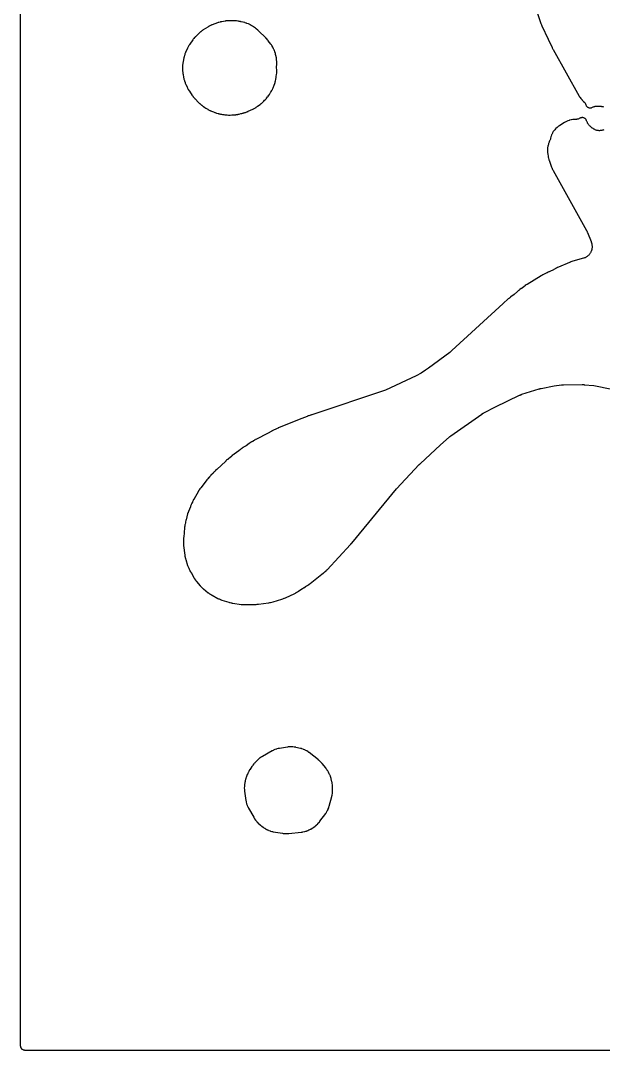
# Model space of a CAD drawing. Header units: millimetres. Extents: x 0 to 300, y 0 to 300.
# Drawn here: x -0.1 to 75, y -0.1 to 132.5 of the extents above; entities that cross this region are included whole.
import ezdxf

# ---------------------------------------------------------------- set-up
doc = ezdxf.new("R2010")
doc.units = ezdxf.units.MM
doc.layers.add('CUT', color=7, linetype='CONTINUOUS')

msp = doc.modelspace()

# ---------------------------------------------------------------- linework, layer by layer
at = {"layer": 'CUT'}
for points in [[(298.5625, -0.0625), (1.4375, -0.0625), (0.5522, -0.0625), (0.4788, -0.0589), (0.4206, -0.0503), (0.3635, -0.036), (0.3082, -0.0162), (0.255, 0.009), (0.2046, 0.0392), (0.1573, 0.0743), (0.1137, 0.1137), (0.0743, 0.1573), (0.0392, 0.2046), (0.009, 0.255), (-0.0162, 0.3082), (-0.036, 0.3635), (-0.0503, 0.4206), (-0.0589, 0.4788), (-0.0625, 0.5522), (-0.0625, 1.4375), (-0.0625, 298.5575)], [(65.8509, 135.413), (66.8665, 132.2921), (66.8727, 132.2741), (66.9148, 132.1574), (66.9216, 132.1396), (66.979, 131.995), (66.9803, 131.992), (66.9806, 131.9911), (66.988, 131.9735), (67.0374, 131.8597), (67.0453, 131.8424), (67.8452, 130.1517), (68.3659, 129.0508), (68.3713, 129.0398), (68.3803, 129.0208), (68.3845, 129.012), (68.4146, 128.951), (68.4193, 128.9416), (68.4581, 128.8663), (68.4629, 128.8572), (68.4946, 128.7982), (68.4999, 128.7885), (71.8512, 122.8129), (71.8583, 122.8005), (71.9059, 122.7203), (71.9133, 122.7081), (71.943, 122.6606), (71.9588, 122.6367), (72.0636, 122.4857), (72.0985, 122.4402), (72.2156, 122.3018), (72.2547, 122.2598), (72.3845, 122.1333), (72.4274, 122.0952), (72.5687, 121.9816), (72.5926, 121.9642), (72.593, 121.9635), (72.6309, 121.8833), (72.6534, 121.8288), (72.6832, 121.7453), (72.6924, 121.7147), (72.7122, 121.6593), (72.7372, 121.6061), (72.7674, 121.5555), (72.8024, 121.5082), (72.8418, 121.4646), (72.8854, 121.425), (72.9326, 121.3898), (72.983, 121.3595), (73.0361, 121.3342), (73.0915, 121.3143), (73.1485, 121.2999), (73.2067, 121.2911), (73.2655, 121.2881), (73.3243, 121.2909), (73.3825, 121.2994), (73.4396, 121.3136), (73.4951, 121.3332), (73.5483, 121.3583), (73.5767, 121.3733), (73.6553, 121.4104), (73.7088, 121.4325), (73.7907, 121.4618), (73.8461, 121.4786), (73.8978, 121.4916), (73.9508, 121.4886), (74.1321, 121.4872), (74.1894, 121.4895), (74.3115, 121.5002), (74.3568, 121.503), (74.4398, 121.5061), (74.5305, 121.5049), (74.5907, 121.5011), (74.6808, 121.4907), (74.7403, 121.4808), (74.8289, 121.4615), (74.8872, 121.4457), (74.9734, 121.4175)], [(75.0073, 118.4446), (74.9225, 118.4161), (74.8651, 118.4), (74.7778, 118.3801), (74.7191, 118.3698), (74.6303, 118.3586), (74.5709, 118.3542), (74.4814, 118.3519), (74.4218, 118.3534), (74.3325, 118.36), (74.2734, 118.3674), (74.1853, 118.3829), (74.1271, 118.3961), (74.041, 118.4203), (73.9844, 118.4392), (73.9011, 118.4718), (73.8467, 118.4963), (73.767, 118.537), (73.7154, 118.5667), (73.6401, 118.6152), (73.5735, 118.663), (73.5377, 118.6899), (73.3378, 118.8488), (73.3045, 118.8767), (73.2446, 118.9292), (73.182, 118.9896), (73.1424, 119.0318), (73.086, 119.098), (73.0506, 119.1438), (73.0008, 119.2151), (72.97, 119.2641), (72.9274, 119.3399), (72.9014, 119.3917), (72.8663, 119.4712), (72.8455, 119.5252), (72.814, 119.6206), (72.7932, 119.6746), (72.7673, 119.7263), (72.7366, 119.7753), (72.7013, 119.8211), (72.6617, 119.8633), (72.6183, 119.9015), (72.5714, 119.9353), (72.5214, 119.9645), (72.4689, 119.9887), (72.4143, 120.0077), (72.3581, 120.0214), (72.3009, 120.0296), (72.2431, 120.0323), (72.1854, 120.0294), (72.1281, 120.021), (72.072, 120.0071), (72.0175, 119.9878), (71.9651, 119.9634), (71.9286, 119.9442), (71.8482, 119.9069), (71.7935, 119.8847), (71.7098, 119.8554), (71.6531, 119.8387), (71.567, 119.8178), (71.509, 119.8068), (71.4212, 119.7945), (71.3403, 119.7872), (71.296, 119.7843), (71.1099, 119.7768), (71.0496, 119.7713), (70.86, 119.7443), (70.8005, 119.7327), (70.6146, 119.6867), (70.5565, 119.6692), (70.3762, 119.6047), (70.3203, 119.5814), (70.1449, 119.4979), (70.1179, 119.4841), (70.0659, 119.456), (70.0526, 119.4487), (69.9672, 119.3997), (69.9541, 119.392), (69.3676, 119.0359), (69.3552, 119.0282), (69.2757, 118.9772), (69.2636, 118.9692), (69.2166, 118.9375), (69.1929, 118.9206), (69.0438, 118.809), (68.999, 118.772), (68.8632, 118.6482), (68.8223, 118.607), (68.6991, 118.4706), (68.6623, 118.4257), (68.553, 118.2781), (68.5207, 118.2297), (68.4261, 118.0722), (68.3986, 118.021), (68.3198, 117.8551), (68.2974, 117.8015), (68.2349, 117.6287), (68.2178, 117.5732), (68.1708, 117.3892), (68.1532, 117.328), (68.1533, 117.3279), (68.1497, 117.3157), (68.1402, 117.2803), (68.1058, 117.1773), (68.0686, 117.0849), (68.0467, 117.0351), (67.9901, 116.9158), (67.9681, 116.8632), (67.9066, 116.694), (67.8898, 116.6396), (67.844, 116.4629), (67.8375, 116.4352), (67.8261, 116.3807), (67.8234, 116.3667), (67.8086, 116.2864), (67.8039, 116.2571), (67.792, 116.1675), (67.7901, 116.1522), (67.7837, 116.0922), (67.7812, 116.0614), (67.7702, 115.8638), (67.7699, 115.802), (67.7793, 115.6043), (67.7816, 115.5735), (67.7875, 115.5135), (67.7893, 115.4981), (67.8018, 115.3985), (67.8039, 115.3832), (67.8547, 115.048), (67.8572, 115.0329), (67.8745, 114.9353), (67.8774, 114.9203), (67.8893, 114.8619), (67.8962, 114.8322), (67.9456, 114.6403), (67.954, 114.6109), (67.9718, 114.5541), (67.9765, 114.5396), (68.0085, 114.4457), (68.0136, 114.4313), (68.2981, 113.6613), (68.3019, 113.6512), (68.3293, 113.5809), (68.3335, 113.5705), (68.3523, 113.5248), (68.3619, 113.5029), (68.4238, 113.3679), (68.4338, 113.3472), (68.4518, 113.3118), (68.4567, 113.3022), (68.4916, 113.2363), (68.4974, 113.2256), (72.7889, 105.4955), (72.7954, 105.4836), (72.8102, 105.4559), (72.8165, 105.444), (72.824, 105.4294), (72.8301, 105.4174), (72.8441, 105.3893), (72.8501, 105.3772), (72.8568, 105.3632), (72.8625, 105.351), (72.8757, 105.3224), (72.8812, 105.3101), (72.8879, 105.2951), (72.8932, 105.2827), (72.9055, 105.2538), (72.9107, 105.2413), (73.3863, 104.0746), (73.3905, 104.064), (73.3961, 104.0498), (73.4117, 104.0071), (73.4287, 103.9564), (73.4505, 103.8808), (73.4683, 103.8068), (73.4835, 103.7287), (73.4916, 103.6741), (73.4973, 103.6283), (73.4987, 103.6133), (73.4998, 103.602), (73.506, 103.5277), (73.5087, 103.4835), (73.5115, 103.4024), (73.5102, 103.3138), (73.5065, 103.255), (73.4965, 103.167), (73.487, 103.1088), (73.4684, 103.0222), (73.4532, 102.9652), (73.4262, 102.8808), (73.4055, 102.8256), (73.3703, 102.7443), (73.3443, 102.6914), (73.3013, 102.614), (73.2702, 102.5639), (73.2198, 102.4911), (73.1839, 102.4443), (73.1266, 102.3767), (73.0863, 102.3337), (73.0226, 102.2721), (72.9782, 102.2333), (72.9088, 102.1783), (72.8608, 102.1439), (72.7864, 102.096), (72.7353, 102.0666), (72.6564, 102.0262), (72.6027, 102.002), (72.5202, 101.9695), (72.4434, 101.9436), (72.401, 101.9305), (71.0424, 101.5452), (71.0245, 101.5399), (70.909, 101.5032), (70.8914, 101.4973), (70.7479, 101.4468), (70.7304, 101.4404), (70.6175, 101.3966), (70.6002, 101.3896), (69.1998, 100.7966), (69.1825, 100.7889), (69.0705, 100.7372), (69.0534, 100.729), (68.9151, 100.6598), (68.8982, 100.6511), (68.7898, 100.5924), (68.7732, 100.5832), (68.5818, 100.4718), (68.5279, 100.4455), (68.0707, 100.2369), (68.0569, 100.2304), (67.9678, 100.187), (67.9541, 100.1801), (67.8436, 100.1228), (67.8302, 100.1155), (67.7434, 100.0676), (67.7301, 100.0601), (67.7013, 100.0432), (67.2611, 99.829), (67.2488, 99.8228), (67.1694, 99.7819), (67.1573, 99.7755), (67.0588, 99.7218), (67.0468, 99.7151), (66.9693, 99.6706), (66.9575, 99.6636), (65.1475, 98.5672), (65.132, 98.5576), (65.0328, 98.4933), (65.0177, 98.4832), (64.8957, 98.3988), (64.8809, 98.3882), (64.7858, 98.318), (64.7713, 98.307), (64.4989, 98.093), (64.4796, 98.0811), (64.4665, 98.0728), (64.416, 98.0398), (64.3906, 98.0223), (64.2285, 97.904), (64.204, 97.8852), (64.1571, 97.8472), (64.1453, 97.8373), (64.069, 97.7721), (64.0574, 97.7619), (63.9202, 97.6384), (63.4591, 97.2761), (63.0338, 96.9487), (63.0239, 96.9408), (62.9599, 96.8894), (62.9501, 96.8813), (62.8712, 96.815), (62.8616, 96.8068), (62.7998, 96.7527), (62.7904, 96.7443), (62.7858, 96.74), (62.7832, 96.7379), (62.7278, 96.689), (62.7187, 96.6809), (62.0749, 96.0903), (55.4472, 90.0325), (55.28, 89.8797), (55.2203, 89.8252), (55.1995, 89.8061), (52.4606, 87.7545), (52.0854, 87.5112), (51.4931, 87.1392), (50.8553, 86.7769), (46.9044, 84.944), (37.4358, 81.7827), (37.4293, 81.7805), (37.3846, 81.765), (37.3777, 81.7625), (37.3222, 81.7425), (37.3155, 81.7401), (37.2718, 81.7237), (37.2646, 81.721), (37.1896, 81.6919), (37.0481, 81.6448), (37.0394, 81.6418), (36.9791, 81.6208), (36.9699, 81.6174), (36.8952, 81.5899), (36.8862, 81.5865), (36.8275, 81.5638), (36.8179, 81.56), (36.1308, 81.2807), (33.669, 80.3247), (33.6554, 80.3192), (33.5677, 80.2827), (33.5542, 80.2769), (33.4452, 80.2283), (33.4319, 80.2222), (33.3493, 80.1829), (33.338, 80.1783), (33.2389, 80.1362), (33.2238, 80.1295), (33.1008, 80.0732), (33.0859, 80.0661), (32.9892, 80.0186), (32.9745, 80.011), (32.8619, 79.9518), (32.7282, 79.8974), (32.7097, 79.8896), (32.5905, 79.8364), (32.5723, 79.8279), (32.425, 79.7561), (32.4071, 79.747), (32.2917, 79.686), (32.2741, 79.6763), (31.7321, 79.3659), (30.3147, 78.6496), (30.297, 78.6402), (30.1824, 78.5774), (30.165, 78.5675), (30.024, 78.484), (30.0069, 78.4734), (29.8969, 78.4031), (29.8801, 78.392), (29.8149, 78.3472), (29.7516, 78.3139), (29.7424, 78.3089), (29.6779, 78.2735), (29.6684, 78.2682), (29.6266, 78.2442), (29.6066, 78.2323), (29.4839, 78.1555), (29.4652, 78.1433), (29.4331, 78.1215), (29.4245, 78.1155), (29.3651, 78.0736), (29.3555, 78.0667), (28.9731, 77.7858), (28.7296, 77.6463), (28.7178, 77.6393), (28.6414, 77.5933), (28.6298, 77.5861), (28.5845, 77.5573), (28.5617, 77.5421), (28.4158, 77.4398), (28.3937, 77.4235), (28.3513, 77.3908), (28.3405, 77.3823), (28.2712, 77.3262), (28.2607, 77.3175), (28.024, 77.1169), (27.4426, 76.7175), (27.4337, 76.7113), (27.3721, 76.6673), (27.363, 76.6607), (27.3232, 76.6311), (27.3043, 76.6165), (27.1884, 76.523), (27.1707, 76.5082), (27.1407, 76.482), (27.1326, 76.4748), (27.0771, 76.4247), (27.0682, 76.4165), (26.9213, 76.2782), (26.7106, 76.1234), (26.6953, 76.1117), (26.5971, 76.0346), (26.5822, 76.0225), (26.4621, 75.9218), (26.4476, 75.9092), (26.3545, 75.8259), (26.3403, 75.8129), (25.1873, 74.7129), (25.0442, 74.5917), (25.0358, 74.5844), (24.9776, 74.5332), (24.969, 74.5255), (24.9316, 74.4912), (24.9138, 74.4743), (24.8055, 74.3668), (24.7891, 74.3499), (24.7612, 74.32), (24.7538, 74.3118), (24.7026, 74.2548), (24.6944, 74.2455), (24.6809, 74.2298), (24.6342, 74.1853), (24.6198, 74.171), (24.5274, 74.0767), (24.5134, 74.0619), (24.4015, 73.9397), (24.3881, 73.9245), (24.3023, 73.8241), (24.2893, 73.8085), (24.2591, 73.7705), (24.24, 73.7519), (24.2318, 73.7437), (24.1962, 73.7075), (24.1793, 73.6898), (24.0768, 73.5769), (24.0614, 73.5591), (24.0351, 73.5278), (24.0281, 73.5193), (23.98, 73.4597), (23.9723, 73.45), (23.1246, 72.3547), (23.1129, 72.339), (23.0389, 72.2367), (23.0277, 72.2208), (22.939, 72.0894), (22.9284, 72.0731), (22.8611, 71.9661), (22.8511, 71.9495), (22.2244, 70.8774), (22.2139, 70.8586), (22.1479, 70.7358), (22.1381, 70.7167), (22.0608, 70.5598), (22.0517, 70.5404), (21.9946, 70.4131), (21.9862, 70.3934), (21.9844, 70.3891), (21.9711, 70.3624), (21.9589, 70.3365), (21.8836, 70.1663), (21.8727, 70.1398), (21.8525, 70.0877), (21.8475, 70.0742), (21.816, 69.9866), (21.8114, 69.9731), (21.7928, 69.9173), (21.5442, 69.3052), (21.5403, 69.2954), (21.5137, 69.2265), (21.5098, 69.2162), (21.4932, 69.1707), (21.4856, 69.1486), (21.4411, 69.0101), (21.4347, 68.9886), (21.4241, 68.9511), (21.4214, 68.9409), (21.4029, 68.8702), (21.4, 68.8587), (21.2926, 68.4125), (21.2844, 68.3879), (21.2797, 68.3732), (21.2506, 68.2773), (21.2463, 68.2625), (21.2302, 68.2045), (21.2228, 68.1746), (21.1795, 67.979), (21.1736, 67.9487), (21.1636, 67.8893), (21.1612, 67.8741), (21.1586, 67.856), (21.1193, 67.6927), (21.117, 67.6824), (21.1011, 67.6111), (21.0988, 67.6005), (21.0893, 67.5535), (21.0851, 67.5308), (21.0619, 67.3887), (21.0587, 67.3667), (21.0539, 67.3285), (21.0527, 67.3181), (21.045, 67.2463), (21.0438, 67.2346), (20.9361, 66.0145), (20.9353, 66.0038), (20.93, 65.9291), (20.9293, 65.918), (20.9268, 65.8689), (20.9261, 65.8452), (20.9243, 65.6977), (20.9244, 65.6749), (20.9249, 65.6579), (20.9228, 65.6415), (20.9214, 65.6293), (20.9132, 65.5497), (20.912, 65.5374), (20.908, 65.4895), (20.9065, 65.465), (20.8998, 65.3073), (20.8998, 65.2581), (20.9061, 65.1005), (20.9076, 65.0759), (20.9115, 65.028), (20.9126, 65.0157), (20.9207, 64.9361), (20.9221, 64.9239), (21.0717, 63.703), (21.0736, 63.6892), (21.0867, 63.5994), (21.0889, 63.5856), (21.098, 63.5319), (21.1034, 63.5045), (21.142, 63.3274), (21.1486, 63.3003), (21.1627, 63.2476), (21.1665, 63.2342), (21.192, 63.1471), (21.196, 63.1338), (21.4356, 62.381), (21.4402, 62.3669), (21.4716, 62.2761), (21.4766, 62.2622), (21.4968, 62.2081), (21.5078, 62.1806), (21.5838, 62.0041), (21.5962, 61.9773), (21.6216, 61.9254), (21.6283, 61.9122), (21.6728, 61.827), (21.6798, 61.814), (21.73, 61.7231), (21.7454, 61.6915), (21.8267, 61.5418), (21.8399, 61.5187), (21.8667, 61.4743), (21.8737, 61.4629), (21.8755, 61.4601), (22.2283, 60.8224), (22.2359, 60.8089), (22.2868, 60.7223), (22.2948, 60.7091), (22.3267, 60.6579), (22.3437, 60.632), (22.4585, 60.4673), (22.4768, 60.4423), (22.5138, 60.3947), (22.5234, 60.3826), (22.587, 60.3048), (22.5969, 60.293), (23.0658, 59.7491), (23.0749, 59.7387), (23.1353, 59.6718), (23.1447, 59.6616), (23.1819, 59.6223), (23.2014, 59.6026), (23.3311, 59.4776), (23.3515, 59.4589), (23.3922, 59.4231), (23.4027, 59.4141), (23.4717, 59.3562), (23.4825, 59.3474), (24.1036, 58.8507), (24.1146, 58.8421), (24.1864, 58.7874), (24.1975, 58.7791), (24.2415, 58.7472), (24.2643, 58.7314), (24.4151, 58.6321), (24.4386, 58.6174), (24.4853, 58.5897), (24.4973, 58.5828), (24.576, 58.5385), (24.5882, 58.5318), (25.3227, 58.1407), (25.3347, 58.1345), (25.4126, 58.0952), (25.4246, 58.0893), (25.472, 58.0667), (25.4965, 58.0557), (25.6571, 57.9878), (25.6821, 57.978), (25.7312, 57.9597), (25.7439, 57.9552), (25.8264, 57.9267), (25.8391, 57.9225), (26.7318, 57.6362), (26.7439, 57.6324), (26.8229, 57.6089), (26.8351, 57.6054), (26.8829, 57.5923), (26.9075, 57.5861), (27.0681, 57.5492), (27.0929, 57.5441), (27.1417, 57.535), (27.1542, 57.5328), (27.2355, 57.5195), (27.2481, 57.5176), (28.3263, 57.3643), (28.3372, 57.3629), (28.4138, 57.3534), (28.4252, 57.3521), (28.4755, 57.3469), (28.4997, 57.3448), (28.6513, 57.3353), (28.6747, 57.3343), (28.7154, 57.3333), (28.7264, 57.3331), (28.8027, 57.3327), (28.815, 57.3328), (30.0876, 57.3519), (30.0905, 57.3519), (30.1099, 57.3525), (30.2356, 57.3585), (30.2549, 57.3597), (30.4123, 57.3723), (30.4315, 57.3741), (30.5566, 57.3882), (30.5758, 57.3907), (31.8738, 57.5792), (31.8954, 57.5827), (32.0353, 57.6083), (32.0568, 57.6126), (32.0708, 57.6157), (32.0841, 57.6181), (32.1057, 57.6225), (32.2813, 57.6617), (32.3028, 57.6669), (32.4415, 57.7032), (32.4628, 57.7092), (33.5495, 58.0369), (33.5695, 58.0433), (33.6986, 58.0873), (33.7184, 58.0944), (33.8784, 58.1551), (33.8979, 58.1629), (34.0236, 58.2158), (34.0428, 58.2242), (34.0476, 58.2264), (35.2411, 58.7779), (35.2543, 58.7842), (35.3399, 58.8264), (35.353, 58.833), (35.4038, 58.8596), (35.4294, 58.8738), (35.5939, 58.9703), (35.6188, 58.9858), (35.6668, 59.0172), (35.679, 59.0254), (35.7575, 59.0795), (35.7694, 59.088), (36.2128, 59.4103), (36.2163, 59.4121), (36.304, 59.4569), (36.3174, 59.464), (36.3693, 59.4922), (36.3955, 59.5073), (36.5635, 59.6099), (36.5889, 59.6264), (36.6377, 59.6597), (36.6501, 59.6684), (36.7232, 59.7211), (36.7698, 59.7466), (36.7808, 59.7528), (36.8517, 59.7938), (36.8625, 59.8002), (36.9046, 59.8257), (36.9259, 59.8392), (37.0623, 59.9298), (37.0829, 59.9442), (37.1228, 59.9731), (37.1329, 59.9806), (37.1981, 60.0301), (37.208, 60.0379), (38.7221, 61.2385), (38.9087, 61.3802), (38.9189, 61.3881), (38.9845, 61.4402), (38.9945, 61.4483), (39.0333, 61.4804), (39.0527, 61.4973), (39.0988, 61.539), (39.1013, 61.541), (39.1099, 61.5483), (39.1475, 61.5804), (39.1654, 61.5963), (39.2744, 61.6973), (39.291, 61.7132), (39.3191, 61.7413), (39.3267, 61.749), (39.3785, 61.8027), (39.3868, 61.8115), (42.4206, 65.0854), (42.4263, 65.0916), (42.4657, 65.1354), (42.4717, 65.1421), (42.52, 65.1974), (42.5258, 65.2041), (42.5536, 65.2369), (42.5642, 65.2494), (42.5704, 65.2569), (48.3216, 72.2503), (51.2471, 75.354), (51.2515, 75.3587), (51.2618, 75.3695), (51.2663, 75.3741), (51.2769, 75.385), (51.2824, 75.3906), (51.2952, 75.4037), (51.3008, 75.4092), (51.3072, 75.4156), (51.3128, 75.4212), (51.3259, 75.434), (51.3316, 75.4395), (51.3345, 75.4422), (51.3412, 75.4487), (51.357, 75.4636), (51.3639, 75.4699), (54.0163, 77.9166), (55.1033, 78.8864), (55.1132, 78.895), (55.1362, 78.9149), (55.1461, 78.9234), (55.1583, 78.9337), (55.1683, 78.942), (55.1919, 78.9612), (55.2021, 78.9694), (55.2138, 78.9787), (55.2241, 78.9868), (55.2482, 79.0053), (55.2586, 79.0132), (55.2714, 79.0228), (55.2819, 79.0305), (55.3065, 79.0484), (55.3172, 79.0559), (59.3224, 81.87), (59.3348, 81.8786), (59.3638, 81.8983), (59.3763, 81.9066), (59.3917, 81.9166), (59.4043, 81.9248), (59.434, 81.9435), (59.4468, 81.9514), (59.4616, 81.9604), (59.4745, 81.9681), (59.5048, 81.9858), (59.5179, 81.9933), (59.5339, 82.0022), (59.547, 82.0095), (59.5779, 82.0262), (59.5912, 82.0332), (61.0677, 82.7996), (64.172, 84.2862), (64.1864, 84.293), (64.2203, 84.3085), (64.2349, 84.315), (64.2526, 84.3227), (64.2673, 84.329), (64.3016, 84.3432), (64.3163, 84.3492), (64.3333, 84.3559), (64.3482, 84.3616), (64.383, 84.3746), (64.398, 84.3801), (64.4163, 84.3865), (64.4313, 84.3917), (64.4666, 84.4035), (64.4817, 84.4084), (66.7171, 85.1121), (66.7293, 85.1158), (66.7578, 85.1244), (66.7701, 85.128), (66.785, 85.1322), (66.7974, 85.1356), (66.8261, 85.1433), (66.8385, 85.1466), (66.8527, 85.1502), (66.8651, 85.1532), (66.8941, 85.1601), (66.9065, 85.163), (66.9217, 85.1664), (66.9342, 85.1691), (66.9633, 85.1752), (66.9758, 85.1777), (68.6106, 85.4946), (69.5706, 85.6133), (69.583, 85.6147), (69.6119, 85.6179), (69.6242, 85.6191), (69.6394, 85.6206), (69.6517, 85.6217), (69.6807, 85.624), (69.6931, 85.625), (69.7074, 85.6259), (69.7198, 85.6267), (69.7488, 85.6283), (69.7612, 85.6288), (69.7764, 85.6294), (69.7888, 85.6299), (69.8178, 85.6306), (69.8303, 85.6309), (72.2448, 85.6607), (72.2568, 85.6608), (72.2849, 85.6607), (72.2969, 85.6606), (72.3116, 85.6604), (72.3237, 85.6602), (72.3517, 85.6594), (72.3637, 85.659), (72.3776, 85.6584), (72.3896, 85.6578), (72.4176, 85.6563), (72.4296, 85.6556), (72.4443, 85.6546), (72.4563, 85.6537), (72.4842, 85.6514), (72.4962, 85.6504), (73.7465, 85.5317), (76.0512, 85.0822)]]:
    msp.add_lwpolyline(points, dxfattribs=at)
for points in [[(21.6758, 123.4272), (22.0449, 122.8775), (22.0526, 122.8663), (22.1034, 122.7942), (22.1114, 122.7832), (22.1429, 122.7405), (22.1595, 122.7191), (22.2707, 122.5821), (22.2883, 122.5614), (22.3235, 122.5218), (22.3327, 122.5117), (22.3928, 122.4472), (22.4022, 122.4373), (22.8552, 121.9723), (22.8654, 121.9621), (22.932, 121.8969), (22.9424, 121.887), (22.9833, 121.8488), (23.0048, 121.8297), (23.147, 121.7093), (23.1693, 121.6913), (23.2138, 121.6571), (23.2252, 121.6485), (23.2531, 121.6281), (23.3206, 121.5739), (23.3453, 121.555), (23.3946, 121.5194), (23.4073, 121.5105), (23.4909, 121.4533), (23.5038, 121.4447), (23.6552, 121.3469), (23.7697, 121.2674), (23.783, 121.2584), (23.8701, 121.2013), (23.8836, 121.1926), (23.9369, 121.1597), (23.9646, 121.1436), (24.0323, 121.1066), (24.0371, 121.1037), (24.0509, 121.0955), (24.1052, 121.0644), (24.1335, 121.0492), (24.3194, 120.9555), (24.3485, 120.9418), (24.4058, 120.9167), (24.4205, 120.9104), (24.517, 120.8711), (24.532, 120.8653), (24.7514, 120.7827), (24.9631, 120.6949), (24.9782, 120.6888), (25.0768, 120.651), (25.0921, 120.6454), (25.1519, 120.6243), (25.1829, 120.6143), (25.3855, 120.5549), (25.417, 120.5467), (25.4787, 120.5321), (25.4946, 120.5286), (25.5032, 120.5269), (25.5716, 120.5093), (25.6035, 120.5021), (25.6661, 120.4896), (25.6821, 120.4867), (25.7869, 120.4688), (25.803, 120.4662), (25.9231, 120.4491), (26.1007, 120.4174), (26.1156, 120.4149), (26.2125, 120.4001), (26.2275, 120.3981), (26.2859, 120.3906), (26.316, 120.3876), (26.4753, 120.3755), (26.4921, 120.3739), (26.522, 120.3719), (26.7164, 120.3637), (26.7464, 120.3632), (26.8048, 120.3637), (26.8198, 120.364), (26.9171, 120.3672), (26.9321, 120.3678), (27.1376, 120.3797), (27.2941, 120.3836), (27.3088, 120.3842), (27.4042, 120.3889), (27.4189, 120.3898), (27.4762, 120.394), (27.5055, 120.3969), (27.6268, 120.4119), (27.6655, 120.416), (27.6943, 120.4197), (27.8802, 120.4487), (27.9087, 120.4538), (27.964, 120.4652), (27.9782, 120.4683), (28.0699, 120.4894), (28.084, 120.4928), (28.2892, 120.5454), (28.4175, 120.5742), (28.4305, 120.5773), (28.5147, 120.5982), (28.5277, 120.6016), (28.578, 120.6153), (28.6037, 120.6228), (28.6533, 120.6387), (28.7143, 120.6544), (28.7276, 120.6579), (28.8136, 120.6821), (28.8268, 120.6859), (28.8781, 120.7016), (28.9042, 120.7103), (29.0724, 120.7702), (29.0981, 120.7801), (29.1478, 120.8004), (29.1604, 120.8057), (29.2423, 120.8415), (29.2548, 120.8471), (29.839, 121.1179), (29.8522, 121.1242), (29.9371, 121.1661), (29.9501, 121.1727), (30.0004, 121.1991), (30.0259, 121.2133), (30.189, 121.3091), (30.2138, 121.3245), (30.2614, 121.3556), (30.2735, 121.3638), (30.3514, 121.4175), (30.3633, 121.426), (30.4577, 121.4946), (30.7666, 121.719), (30.7789, 121.7282), (30.8582, 121.789), (30.8703, 121.7985), (30.9169, 121.8362), (30.9403, 121.8561), (31.089, 121.9893), (31.1113, 122.0104), (31.1539, 122.0527), (31.1647, 122.0637), (31.2337, 122.1358), (31.2442, 122.1471), (31.3522, 122.266), (31.4625, 122.3762), (31.4733, 122.3872), (31.5422, 122.4597), (31.5526, 122.4709), (31.5929, 122.5155), (31.6129, 122.5389), (31.7391, 122.6939), (31.758, 122.7182), (31.7934, 122.7667), (31.8, 122.7759), (31.9027, 122.9152), (31.9202, 122.9404), (31.9533, 122.9904), (31.9616, 123.0033), (32.0145, 123.088), (32.0225, 123.1011), (32.0728, 123.1865), (32.0743, 123.1888), (32.1238, 123.2684), (32.1313, 123.2807), (32.1599, 123.3293), (32.1739, 123.3545), (32.1916, 123.3881), (32.2615, 123.5066), (32.2691, 123.5198), (32.3172, 123.6064), (32.3244, 123.6198), (32.352, 123.6726), (32.3655, 123.6999), (32.4482, 123.8799), (32.4603, 123.9079), (32.4823, 123.9632), (32.4878, 123.9774), (32.5222, 124.0703), (32.5274, 124.0847), (32.6923, 124.5672), (32.6968, 124.5808), (32.7247, 124.6691), (32.7288, 124.6827), (32.7443, 124.7362), (32.7515, 124.7638), (32.794, 124.9414), (32.8046, 124.9974), (32.8299, 125.1783), (32.8332, 125.2067), (32.8383, 125.2621), (32.8395, 125.2763), (32.8458, 125.3687), (32.8459, 125.3707), (32.847, 125.3755), (32.882, 125.5471), (32.8904, 125.6011), (32.9094, 125.7729), (32.9129, 125.8274), (32.9163, 126.0025), (32.9162, 126.0299), (32.9147, 126.0832), (32.9142, 126.0969), (32.9098, 126.1856), (32.909, 126.1993), (32.8928, 126.4237), (32.9178, 126.9875), (32.9183, 127.0053), (32.92, 127.1205), (32.92, 127.1382), (32.919, 127.2073), (32.9174, 127.2428), (32.9004, 127.4724), (32.8968, 127.5077), (32.8876, 127.5762), (32.885, 127.5938), (32.8664, 127.7075), (32.8632, 127.7249), (32.8042, 128.0287), (32.8004, 128.0467), (32.774, 128.1633), (32.7696, 128.1812), (32.7516, 128.2506), (32.7413, 128.2859), (32.6674, 128.5131), (32.6549, 128.5478), (32.6286, 128.6145), (32.6215, 128.6315), (32.5742, 128.7413), (32.5667, 128.7581), (32.5534, 128.7866), (32.5528, 128.788), (32.5109, 128.8834), (32.5037, 128.8993), (32.4552, 129.0014), (32.4476, 129.017), (32.4167, 129.0775), (32.4, 129.108), (32.2859, 129.303), (32.2674, 129.3325), (32.2298, 129.389), (32.22, 129.4033), (32.1546, 129.4956), (32.1443, 129.5096), (31.8236, 129.9354), (31.8171, 129.9438), (31.7717, 130.002), (31.7648, 130.0106), (31.7343, 130.0482), (31.7192, 130.0661), (31.6233, 130.1754), (31.6081, 130.192), (31.5814, 130.2202), (31.574, 130.2279), (31.5229, 130.28), (31.5146, 130.2884), (30.58, 131.2047), (30.5709, 131.2134), (30.5114, 131.2694), (30.5022, 131.2779), (30.4657, 131.3107), (30.4467, 131.3272), (30.3209, 131.4313), (30.3012, 131.4469), (30.2621, 131.4767), (30.2521, 131.4842), (30.186, 131.5322), (30.1758, 131.5395), (29.8018, 131.7997), (29.7905, 131.8074), (29.7164, 131.8565), (29.7049, 131.8639), (29.6597, 131.8924), (29.6362, 131.9064), (29.4838, 131.9931), (29.4351, 132.0179), (29.2775, 132.0893), (29.2267, 132.1096), (29.0611, 132.1671), (29.0351, 132.1755), (28.9861, 132.19), (28.8671, 132.2414), (28.8049, 132.2643), (28.6049, 132.3256), (28.5406, 132.3414), (28.3322, 132.3808), (28.2995, 132.3861), (28.2354, 132.3946), (28.219, 132.3965), (28.1263, 132.4062), (28.094, 132.4142), (28.0807, 132.4173), (27.994, 132.4367), (27.9807, 132.4396), (27.9283, 132.4501), (27.9014, 132.4548), (27.7283, 132.4813), (27.674, 132.4872), (27.5016, 132.4977), (27.447, 132.4985), (27.2719, 132.4933), (27.2447, 132.4918), (27.1914, 132.4878), (27.1778, 132.4866), (27.1369, 132.4826), (26.9997, 132.4931), (26.9873, 132.4939), (26.9066, 132.4984), (26.8942, 132.499), (26.8456, 132.5007), (26.8207, 132.501), (26.6612, 132.5), (26.6115, 132.4976), (26.4527, 132.4833), (26.4279, 132.4806), (26.3797, 132.4743), (26.3674, 132.4725), (26.2875, 132.4603), (26.2752, 132.4583), (25.8386, 132.3823), (25.8246, 132.3797), (25.7341, 132.3617), (25.7202, 132.3588), (25.666, 132.3467), (25.6385, 132.3398), (25.4605, 132.2911), (25.4333, 132.283), (25.3805, 132.2658), (25.3671, 132.2613), (25.28, 132.2306), (25.2666, 132.2258), (24.5909, 131.97), (24.5767, 131.9645), (24.4854, 131.9273), (24.4715, 131.9214), (24.4172, 131.8976), (24.3897, 131.8848), (24.2134, 131.7968), (24.1866, 131.7825), (24.135, 131.7534), (24.1219, 131.7458), (24.0372, 131.6952), (24.0243, 131.6873), (23.4629, 131.3321), (23.4506, 131.3241), (23.371, 131.271), (23.3588, 131.2626), (23.3118, 131.2296), (23.2882, 131.212), (23.1373, 131.0944), (23.1145, 131.0757), (23.071, 131.0382), (23.06, 131.0285), (22.989, 130.9642), (22.9782, 130.9542), (22.9279, 130.9064), (22.9014, 130.8822), (22.8912, 130.8727), (22.4934, 130.4935), (22.4829, 130.4833), (22.4158, 130.4161), (22.4057, 130.4057), (22.3663, 130.3644), (22.3467, 130.3427), (22.2228, 130.1991), (22.2043, 130.1765), (22.1692, 130.1316), (22.1603, 130.12), (22.1037, 130.0438), (22.0952, 130.032), (22.0941, 130.0306), (21.724, 129.5062), (21.7155, 129.4938), (21.6613, 129.4127), (21.6531, 129.4002), (21.6217, 129.3506), (21.6063, 129.3249), (21.5104, 129.1551), (21.4962, 129.1286), (21.47, 129.0762), (21.4634, 129.0627), (21.4219, 128.9744), (21.4157, 128.9608), (21.1737, 128.4107), (21.1675, 128.3961), (21.1287, 128.3011), (21.1229, 128.2865), (21.1011, 128.2288), (21.0907, 128.199), (21.0283, 128.0036), (21.0195, 127.9732), (21.0038, 127.9136), (21, 127.8983), (20.9766, 127.7984), (20.9732, 127.7829), (20.8546, 127.2091), (20.8517, 127.1941), (20.8341, 127.0968), (20.8316, 127.0818), (20.8226, 127.023), (20.8187, 126.9929), (20.7985, 126.7962), (20.7961, 126.7658), (20.7931, 126.7065), (20.7925, 126.6913), (20.7899, 126.5924), (20.7897, 126.5772), (20.7893, 126.2232), (20.7895, 126.2073), (20.7922, 126.1035), (20.7928, 126.0876), (20.7961, 126.0253), (20.7986, 125.9935), (20.8075, 125.9096), (20.8162, 125.8032), (20.8197, 125.7717), (20.828, 125.7104), (20.8303, 125.6947), (20.8468, 125.593), (20.8496, 125.5774), (20.9167, 125.2241), (20.9199, 125.2084), (20.942, 125.1068), (20.9456, 125.0912), (20.9605, 125.0305), (20.969, 124.9997), (21.0293, 124.8007), (21.0354, 124.7822), (21.0398, 124.7676), (21.1043, 124.5716), (21.115, 124.5417), (21.1375, 124.4839), (21.1435, 124.4692), (21.1834, 124.374), (21.1898, 124.3594), (21.3683, 123.9637), (21.3736, 123.9522), (21.4089, 123.8781), (21.4145, 123.8668), (21.4367, 123.8226), (21.4485, 123.8003), (21.5284, 123.6568), (21.5411, 123.635), (21.567, 123.5929), (21.5737, 123.5822), (21.6181, 123.5131), (21.625, 123.5026)], [(28.771, 33.3171), (28.7729, 33.3028), (28.9488, 32.1085), (28.951, 32.095), (28.966, 32.0071), (28.9684, 31.9936), (28.9786, 31.9411), (28.9845, 31.9143), (29.0259, 31.7434), (29.0412, 31.6908), (29.0972, 31.5267), (29.1173, 31.4756), (29.1891, 31.3152), (29.2008, 31.2904), (29.2249, 31.2425), (29.2312, 31.2304), (29.2731, 31.1517), (29.2797, 31.1397), (29.9499, 29.9467), (29.9576, 29.9336), (30.0081, 29.8487), (30.0161, 29.8358), (30.0477, 29.7856), (30.0646, 29.7603), (30.1767, 29.601), (30.2141, 29.5531), (30.3418, 29.406), (30.3623, 29.3835), (30.4034, 29.3407), (30.4141, 29.3299), (30.4843, 29.2604), (30.4952, 29.2499), (30.8086, 28.955), (30.8209, 28.9438), (30.9018, 28.8718), (30.9144, 28.8609), (30.9642, 28.819), (30.9903, 28.7983), (31.1634, 28.6684), (31.1907, 28.6491), (31.2447, 28.613), (31.2587, 28.604), (31.3505, 28.5464), (31.3647, 28.5377), (31.527, 28.4421), (31.5387, 28.4354), (31.6154, 28.3924), (31.6273, 28.386), (31.674, 28.3612), (31.6981, 28.3491), (31.8548, 28.2749), (31.9046, 28.254), (32.0651, 28.195), (32.1166, 28.1786), (32.284, 28.1337), (32.3103, 28.1273), (32.3618, 28.1159), (32.3751, 28.1131), (32.4613, 28.0961), (32.4746, 28.0937), (33.6517, 27.8891), (33.6525, 27.889), (33.6663, 27.8867), (33.7561, 27.8733), (33.77, 27.8714), (33.8241, 27.8645), (33.8519, 27.8617), (34.0305, 27.8476), (34.0864, 27.8457), (34.2655, 27.8483), (34.2934, 27.8494), (34.3479, 27.8527), (34.3618, 27.8537), (34.4523, 27.8613), (34.4662, 27.8627), (36.068, 28.0354), (36.0831, 28.0372), (36.1812, 28.0503), (36.1962, 28.0525), (36.2549, 28.0619), (36.2848, 28.0675), (36.4756, 28.1079), (36.5344, 28.1235), (36.5397, 28.1252), (36.5419, 28.1258), (36.6605, 28.1639), (36.7201, 28.1831), (36.7223, 28.1838), (36.7279, 28.1856), (36.7567, 28.1957), (36.8123, 28.2168), (36.8265, 28.2224), (36.9182, 28.2598), (36.9323, 28.2658), (37.063, 28.323), (37.0786, 28.3301), (37.1796, 28.3779), (37.195, 28.3854), (37.2548, 28.4158), (37.285, 28.4323), (37.478, 28.5447), (37.5072, 28.5628), (37.5631, 28.5998), (37.5773, 28.6095), (37.6686, 28.6739), (37.6825, 28.684), (37.6839, 28.685), (37.871, 28.8249), (37.8827, 28.8339), (37.9579, 28.8931), (37.9694, 28.9023), (38.0137, 28.939), (38.0359, 28.9583), (38.1753, 29.0857), (38.2167, 29.1275), (38.343, 29.2679), (38.3621, 29.2903), (38.3984, 29.3349), (38.4076, 29.3464), (38.4662, 29.4221), (38.475, 29.4339), (39.2182, 30.4446), (39.2263, 30.456), (39.2782, 30.5301), (39.2861, 30.5416), (39.3162, 30.5869), (39.3311, 30.6104), (39.4231, 30.7634), (39.4495, 30.8124), (39.5259, 30.9711), (39.5476, 31.0223), (39.6098, 31.1896), (39.6189, 31.216), (39.6354, 31.2678), (39.6395, 31.2811), (39.665, 31.3679), (39.6688, 31.3813), (40.0018, 32.6199), (40.0054, 32.6339), (40.0275, 32.725), (40.0308, 32.739), (40.0428, 32.7941), (40.0482, 32.8224), (40.0789, 33.0048), (40.0857, 33.062), (40.0987, 33.2465), (40.1, 33.2753), (40.1013, 33.3316), (40.1014, 33.346), (40.1012, 33.4398), (40.101, 33.4542), (40.0894, 33.9026), (40.0889, 33.9178), (40.0838, 34.0166), (40.0828, 34.0318), (40.0783, 34.0911), (40.0752, 34.1214), (40.0501, 34.3175), (40.0454, 34.3476), (40.0349, 34.4061), (40.032, 34.4211), (40.012, 34.5179), (40.0087, 34.5328), (39.9268, 34.8847), (39.9238, 34.8968), (39.904, 34.9747), (39.9008, 34.9867), (39.8879, 35.0333), (39.8808, 35.0571), (39.8321, 35.2082), (39.815, 35.2546), (39.7541, 35.4012), (39.7441, 35.4239), (39.7237, 35.4677), (39.7184, 35.4789), (39.683, 35.5512), (39.6774, 35.5622), (39.5819, 35.7474), (39.5744, 35.7614), (39.5246, 35.8518), (39.5168, 35.8657), (39.4855, 35.9192), (39.4687, 35.9462), (39.3552, 36.1185), (39.3371, 36.1445), (39.3003, 36.1944), (39.2907, 36.2071), (39.2272, 36.2885), (39.2173, 36.3009), (38.7482, 36.8713), (38.738, 36.8834), (38.6707, 36.961), (38.6602, 36.9728), (38.6185, 37.0183), (38.5966, 37.041), (38.4502, 37.185), (38.4271, 37.2066), (38.3809, 37.2475), (38.3689, 37.2578), (38.2902, 37.3238), (38.278, 37.3338), (37.0764, 38.2892), (37.0658, 38.2975), (36.9963, 38.3502), (36.9855, 38.3582), (36.9431, 38.389), (36.921, 38.4042), (36.7773, 38.4988), (36.7312, 38.5263), (36.5817, 38.6066), (36.5334, 38.6298), (36.3773, 38.6965), (36.327, 38.7153), (36.1634, 38.7684), (36.1377, 38.7761), (36.0872, 38.7901), (36.0742, 38.7935), (35.9896, 38.8148), (35.9766, 38.8179), (35.3663, 38.9572), (35.3522, 38.9602), (35.2603, 38.9789), (35.2462, 38.9816), (35.1907, 38.9915), (35.1622, 38.9959), (34.9788, 39.0195), (34.9213, 39.0241), (34.739, 39.03), (34.6813, 39.029), (34.4968, 39.0172), (34.468, 39.0147), (34.412, 39.0083), (34.3977, 39.0066), (34.3048, 38.9938), (34.2906, 38.9917), (33.2748, 38.8274), (33.2618, 38.8252), (33.1777, 38.8097), (33.1647, 38.8071), (33.1144, 38.7967), (33.0887, 38.7908), (32.9251, 38.7493), (32.8746, 38.7342), (32.7174, 38.6793), (32.6685, 38.6598), (32.5146, 38.5904), (32.4909, 38.579), (32.445, 38.5558), (32.4333, 38.5497), (32.3577, 38.5095), (32.3462, 38.5032), (31.0736, 37.7889), (31.0617, 37.782), (30.9847, 37.7365), (30.973, 37.7293), (30.9274, 37.7009), (30.9044, 37.6858), (30.7592, 37.5858), (30.7154, 37.5525), (30.5799, 37.4397), (30.5592, 37.4216), (30.5196, 37.3853), (30.5095, 37.3759), (30.4449, 37.3141), (30.4351, 37.3044), (30.1106, 36.9792), (30.1, 36.9683), (30.0322, 36.8967), (30.0219, 36.8856), (29.9822, 36.8416), (29.9624, 36.8185), (29.838, 36.6656), (29.8195, 36.6416), (29.7845, 36.5938), (29.7756, 36.5815), (29.7194, 36.5005), (29.7109, 36.4879), (29.4365, 36.0708), (29.4276, 36.0569), (29.3713, 35.966), (29.3629, 35.9519), (29.3306, 35.8964), (29.3148, 35.8675), (29.2176, 35.6772), (29.2035, 35.6475), (29.1775, 35.5888), (29.171, 35.5737), (29.1304, 35.4748), (29.1243, 35.4595), (28.9829, 35.0867), (28.9773, 35.0712), (28.942, 34.9698), (28.9368, 34.9542), (28.9173, 34.8928), (28.9082, 34.861), (28.8546, 34.6534), (28.8473, 34.6212), (28.8346, 34.558), (28.8316, 34.5418), (28.8135, 34.436), (28.8109, 34.4197), (28.7713, 34.1431), (28.7694, 34.1288), (28.7583, 34.0357), (28.7568, 34.0213), (28.7515, 33.9652), (28.7495, 33.9364), (28.741, 33.7517), (28.7411, 33.694), (28.7503, 33.5094), (28.7524, 33.4806), (28.758, 33.4245), (28.7596, 33.4102)]]:
    msp.add_lwpolyline(points, close=True, dxfattribs=at)

doc.saveas('drawing.dxf')
